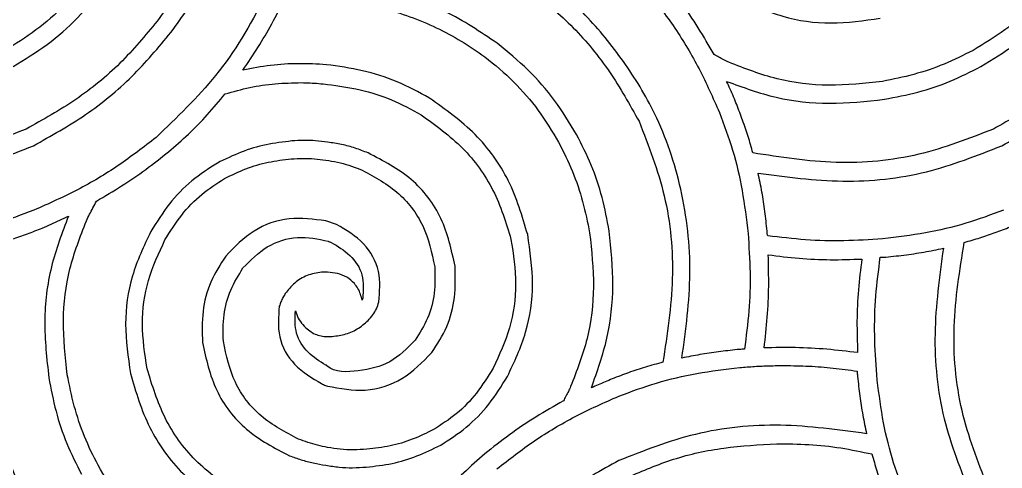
# Model space of a CAD drawing. Extents: x 0 to 371, y 0 to 260.
# Drawn here: x 257.6 to 301.25, y 208.7 to 228.61 of the extents above; entities that cross this region are included whole.
import ezdxf

# ---------------------------------------------------------------- set-up
doc = ezdxf.new("R2010")
doc.units = 0
doc.layers.add('Layer_1', color=7, linetype='CONTINUOUS')

msp = doc.modelspace()

# ---------------------------------------------------------------- linework, layer by layer
at = {"layer": 'Layer_1', "color": 7}
for points in [[(270.108571, 225.817947)], [(259.76812, 219.89531)], [(298.634993, 218.466457)], [(290.856666, 218.175519)], [(291.574957, 213.264191)], [(291.237005, 209.793085)]]:
    msp.add_lwpolyline(points, close=True, dxfattribs=at)
for points in [[(271.674375, 219.524791), (271.197913, 219.683437)], [(295.830515, 218.069582), (295.962807, 218.069582)], [(271.2775, 217.408124), (271.012917, 217.408124)], [(271.197913, 214.550418), (271.409792, 214.550418)]]:
    msp.add_lwpolyline(points, dxfattribs=at)
for points, knots in [([(270.033641, 233.600417), (269.55161, 232.239917), (268.618482, 229.606228), (266.482953, 226.087252), (264.580738, 224.26987), (263.657288, 223.387604)], [0, 0, 0, 0, 4.325799, 8.373985, 12.193381, 12.193381, 12.193381, 12.193381]), ([(265.588958, 231.775205), (265.413033, 231.393263), (265.063034, 230.633399), (264.433628, 229.552969), (263.950329, 228.881086), (263.709999, 228.546979)], [0, 0, 0, 0, 1.261102, 2.508929, 3.743202, 3.743202, 3.743202, 3.743202]), ([(264.318747, 228.044167), (264.574846, 228.395675), (265.08938, 229.101895), (265.752862, 230.24575), (266.118722, 231.051356), (266.303122, 231.457396)], [0, 0, 0, 0, 1.304167, 2.620229, 3.957614, 3.957614, 3.957614, 3.957614]), ([(260.694161, 230.531354), (260.336687, 230.092786), (259.626954, 229.222052), (258.339286, 228.128944), (257.002147, 227.261541), (255.636092, 226.616215), (254.286176, 226.153765), (253.354703, 225.967784), (252.888953, 225.87479)], [0, 0, 0, 0, 1.694336, 3.363942, 5.041931, 6.462934, 7.88643, 9.310004, 9.310004, 9.310004, 9.310004]), ([(287.020208, 213.598021), (287.191594, 214.850939), (287.532765, 217.345067), (287.10435, 221.052901), (286.031737, 224.240206), (284.472162, 226.781631), (282.793911, 228.859867), (281.445205, 229.994435), (280.775618, 230.557709)], [0, 0, 0, 0, 3.781588, 7.527836, 11.082466, 13.779271, 16.436178, 19.055791, 19.055791, 19.055791, 19.055791]), ([(303.741663, 230.531354), (303.383744, 230.093589), (302.673131, 229.224448), (301.391998, 228.119503), (300.436736, 227.540596), (299.95791, 227.250417)], [0, 0, 0, 0, 1.694337, 3.363945, 5.041935, 5.041935, 5.041935, 5.041935]), ([(278.818125, 227.568227), (278.068404, 228.067877), (276.563303, 229.07095), (273.968695, 229.989596), (272.159583, 230.209506), (271.250618, 230.319997)], [0, 0, 0, 0, 2.695811, 5.411971, 8.154737, 8.154737, 8.154737, 8.154737]), ([(288.448535, 227.065415), (288.219739, 227.465273), (287.764092, 228.261592), (286.989503, 229.389889), (286.426288, 230.099997), (286.146871, 230.452288)], [0, 0, 0, 0, 1.381656, 2.751576, 4.100342, 4.100342, 4.100342, 4.100342]), ([(257.307288, 226.536249), (257.819885, 226.847593), (258.843263, 227.46918), (260.205738, 228.66265), (260.970855, 229.589378), (261.35562, 230.055413)], [0, 0, 0, 0, 1.797007, 3.587655, 5.399073, 5.399073, 5.399073, 5.399073]), ([(280.326038, 229.923122), (280.965527, 229.385997), (282.251921, 228.305518), (283.865441, 226.330094), (284.696711, 224.847915), (285.114891, 224.102288)], [0, 0, 0, 0, 2.501839, 5.032693, 7.594724, 7.594724, 7.594724, 7.594724]), ([(285.459061, 229.923122), (285.884617, 229.370361), (286.739116, 228.26044), (287.819766, 226.439489), (288.396679, 225.148369), (288.686766, 224.499163)], [0, 0, 0, 0, 2.091605, 4.199856, 6.332056, 6.332056, 6.332056, 6.332056]), ([(300.30208, 226.536249), (300.814676, 226.847593), (301.838056, 227.469181), (303.200533, 228.66265), (303.965651, 229.589378), (304.350416, 230.055413)], [0, 0, 0, 0, 1.797008, 3.587658, 5.399077, 5.399077, 5.399077, 5.399077]), ([(267.520099, 226.377602), (267.744689, 226.710004), (268.196694, 227.37899), (268.809806, 228.433351), (269.18391, 229.160368), (269.372182, 229.526247)], [0, 0, 0, 0, 1.203234, 2.421602, 3.655967, 3.655967, 3.655967, 3.655967]), ([(271.197913, 229.526247), (272.046669, 229.420928), (273.736077, 229.211295), (276.134945, 228.326118), (278.080152, 227.172306), (279.562441, 225.882443), (280.675585, 224.612359), (281.253386, 223.655757), (281.543016, 223.176247)], [0, 0, 0, 0, 2.558737, 5.093043, 7.60685, 9.301099, 10.970518, 12.648395, 12.648395, 12.648395, 12.648395]), ([(289.53375, 229.578957), (290.177624, 229.275196), (291.473271, 228.663948), (293.657901, 228.362458), (295.100404, 228.572805), (295.830515, 228.679271)], [0, 0, 0, 0, 2.127628, 4.281359, 6.488658, 6.488658, 6.488658, 6.488658]), ([(263.709999, 228.546979), (263.177491, 227.906815), (262.103641, 226.615865), (260.121904, 225.008098), (258.636485, 224.176503), (257.889165, 223.758124)], [0, 0, 0, 0, 2.494016, 5.029417, 7.596492, 7.596492, 7.596492, 7.596492]), ([(306.678432, 228.546979), (306.141307, 227.90749), (305.060828, 226.621095), (303.085405, 225.007574), (301.603225, 224.176303), (300.857599, 223.758124)], [0, 0, 0, 0, 2.50184, 5.032695, 7.594725, 7.594725, 7.594725, 7.594725]), ([(258.206975, 223.017084), (258.994517, 223.456064), (260.557822, 224.327458), (262.629656, 226.025691), (263.759263, 227.37558), (264.318747, 228.044167)], [0, 0, 0, 0, 2.701851, 5.363294, 7.97507, 7.97507, 7.97507, 7.97507]), ([(301.228121, 223.017084), (302.015663, 223.456064), (303.578968, 224.327458), (305.6508, 226.025691), (306.780407, 227.37558), (307.33989, 228.044167)], [0, 0, 0, 0, 2.70185, 5.363292, 7.975068, 7.975068, 7.975068, 7.975068]), ([(282.336766, 223.519896), (282.02546, 224.032485), (281.403967, 225.055823), (280.210762, 226.418378), (279.284124, 227.183469), (278.818125, 227.568227)], [0, 0, 0, 0, 1.796933, 3.587416, 5.398731, 5.398731, 5.398731, 5.398731]), ([(289.109993, 226.721251), (289.032756, 226.757913), (288.880611, 226.830132), (288.664138, 226.952573), (288.519616, 227.028213), (288.448535, 227.065415)], [0, 0, 0, 0, 0.256404, 0.505074, 0.745761, 0.745761, 0.745761, 0.745761]), ([(299.95791, 227.250417), (299.530525, 227.037313), (298.679849, 226.613146), (297.327171, 226.154994), (296.400017, 225.96819), (295.936455, 225.87479)], [0, 0, 0, 0, 1.431633, 2.849559, 4.267394, 4.267394, 4.267394, 4.267394]), ([(271.224266, 226.61583), (270.810235, 226.638792), (269.983544, 226.68464), (268.740588, 226.605004), (267.927189, 226.453451), (267.520099, 226.377602)], [0, 0, 0, 0, 1.243343, 2.482573, 3.724182, 3.724182, 3.724182, 3.724182]), ([(275.801769, 225.133751), (275.32927, 225.391519), (274.383166, 225.907659), (272.829066, 226.393592), (271.759716, 226.541679), (271.224266, 226.61583)], [0, 0, 0, 0, 1.611957, 3.227688, 4.848112, 4.848112, 4.848112, 4.848112]), ([(295.936455, 225.87479), (295.138246, 225.787605), (293.573085, 225.616649), (291.234567, 225.892283), (289.812515, 226.44714), (289.109993, 226.721251)], [0, 0, 0, 0, 2.404861, 4.715548, 6.971613, 6.971613, 6.971613, 6.971613]), ([(296.016041, 225.08104), (296.514401, 225.176148), (297.508659, 225.365895), (298.953187, 225.847949), (299.852563, 226.306874), (300.30208, 226.536249)], [0, 0, 0, 0, 1.521204, 3.034896, 4.547432, 4.547432, 4.547432, 4.547432]), ([(266.726349, 225.319269), (267.089296, 225.420923), (267.819645, 225.625479), (268.955251, 225.793678), (269.72264, 225.809826), (270.108571, 225.817947)], [0, 0, 0, 0, 1.130074, 2.274022, 3.431383, 3.431383, 3.431383, 3.431383]), ([(270.108571, 225.817947), (270.238224, 225.81517), (270.498068, 225.809605), (270.888046, 225.784466), (271.147509, 225.756506), (271.2775, 225.742499)], [0, 0, 0, 0, 0.389022, 0.779657, 1.171862, 1.171862, 1.171862, 1.171862]), ([(271.2775, 225.742499), (271.760632, 225.67723), (272.72826, 225.546509), (274.135498, 225.094766), (274.998397, 224.627579), (275.431247, 224.393227)], [0, 0, 0, 0, 1.460967, 2.926054, 4.400678, 4.400678, 4.400678, 4.400678]), ([(290.168326, 222.69979), (290.101711, 222.944692), (289.969036, 223.432457), (289.719024, 224.143601), (289.501801, 224.727988), (289.315518, 225.189073), (289.162685, 225.531873), (289.057396, 225.760241), (289.004583, 225.87479)], [0, 0, 0, 0, 0.76115, 1.515967, 2.260166, 2.631579, 3.007586, 3.386003, 3.386003, 3.386003, 3.386003]), ([(289.004583, 225.87479), (289.731649, 225.60951), (291.202022, 225.073024), (293.598112, 224.817985), (295.199948, 224.992254), (296.016041, 225.08104)], [0, 0, 0, 0, 2.315932, 4.683594, 7.142714, 7.142714, 7.142714, 7.142714]), ([(264.21281, 222.752501), (264.510275, 223.00936), (265.111019, 223.528099), (265.948579, 224.38908), (266.46596, 225.007851), (266.726349, 225.319269)], [0, 0, 0, 0, 1.17867, 2.380381, 3.597986, 3.597986, 3.597986, 3.597986]), ([(280.167394, 219.075205), (279.925332, 219.892284), (279.443013, 221.520347), (277.902916, 223.636795), (276.50825, 224.63042), (275.801769, 225.133751)], [0, 0, 0, 0, 2.544135, 5.069289, 7.661578, 7.661578, 7.661578, 7.661578]), ([(275.431247, 224.393227), (276.072976, 223.929556), (277.340386, 223.013809), (278.746581, 221.086396), (279.199437, 219.60541), (279.426349, 218.863332)], [0, 0, 0, 0, 2.366487, 4.673791, 6.990992, 6.990992, 6.990992, 6.990992]), ([(288.686766, 224.499163), (288.892536, 223.944683), (289.312048, 222.814241), (289.730715, 221.010514), (289.880487, 219.764346), (289.956977, 219.127916)], [0, 0, 0, 0, 1.773057, 3.614801, 5.537177, 5.537177, 5.537177, 5.537177]), ([(285.114891, 224.102288), (285.537675, 223.016633), (286.409542, 220.777791), (286.744404, 217.095642), (286.364118, 214.643788), (286.173224, 213.413019)], [0, 0, 0, 0, 3.483767, 7.18423, 10.91404, 10.91404, 10.91404, 10.91404]), ([(257.889165, 223.758124), (256.799607, 223.335439), (254.558266, 222.46593), (250.87712, 222.128112), (248.429223, 222.508727), (247.200412, 222.69979)], [0, 0, 0, 0, 3.494783, 7.189148, 10.912982, 10.912982, 10.912982, 10.912982]), ([(300.857599, 223.758124), (299.767994, 223.335439), (297.526524, 222.465915), (293.845207, 222.128113), (291.397182, 222.508729), (290.168326, 222.69979)], [0, 0, 0, 0, 3.49491, 7.189524, 10.913492, 10.913492, 10.913492, 10.913492]), ([(263.657288, 223.387604), (263.106445, 222.962192), (262.000451, 222.10804), (260.181724, 221.022576), (258.886825, 220.449239), (258.23333, 220.159894)], [0, 0, 0, 0, 2.086879, 4.19008, 6.332929, 6.332929, 6.332929, 6.332929]), ([(269.69, 223.228957), (269.306138, 223.185234), (268.539996, 223.097969), (267.42448, 222.760875), (266.730943, 222.420908), (266.382708, 222.250205)], [0, 0, 0, 0, 1.157449, 2.310129, 3.4726, 3.4726, 3.4726, 3.4726]), ([(271.2775, 223.176247), (271.101396, 223.199091), (270.750217, 223.244645), (270.218749, 223.266259), (269.866289, 223.241394), (269.69, 223.228957)], [0, 0, 0, 0, 0.532637, 1.062163, 1.592043, 1.592043, 1.592043, 1.592043]), ([(273.076349, 222.69979), (272.886918, 222.774114), (272.50432, 222.924226), (271.900714, 223.082074), (271.486543, 223.144659), (271.2775, 223.176247)], [0, 0, 0, 0, 0.610115, 1.232265, 1.866288, 1.866288, 1.866288, 1.866288]), ([(281.543016, 223.176247), (281.756156, 222.748815), (282.180418, 221.898003), (282.638837, 220.545182), (282.825729, 219.617881), (282.919166, 219.154271)], [0, 0, 0, 0, 1.431813, 2.850058, 4.268054, 4.268054, 4.268054, 4.268054]), ([(283.791974, 219.233852), (283.696866, 219.732212), (283.50712, 220.726472), (283.025065, 222.171002), (282.56614, 223.070379), (282.336766, 223.519896)], [0, 0, 0, 0, 1.521205, 3.0349, 4.547437, 4.547437, 4.547437, 4.547437]), ([(247.359058, 221.800104), (248.612438, 221.633786), (251.10788, 221.302653), (254.836969, 221.690197), (257.105737, 222.583489), (258.206975, 223.017084)], [0, 0, 0, 0, 3.786908, 7.53962, 11.079255, 11.079255, 11.079255, 11.079255]), ([(261.011455, 220.556769), (261.386207, 220.780369), (262.131659, 221.225152), (263.207674, 221.949007), (263.878886, 222.485565), (264.21281, 222.752501)], [0, 0, 0, 0, 1.309137, 2.604125, 3.886201, 3.886201, 3.886201, 3.886201]), ([(276.93916, 217.672707), (276.782717, 218.396951), (276.471546, 219.837501), (275.068451, 221.668985), (273.746988, 222.352771), (273.076349, 222.69979)], [0, 0, 0, 0, 2.205182, 4.386197, 6.633614, 6.633614, 6.633614, 6.633614]), ([(290.406557, 221.800104), (291.657662, 221.633665), (294.146631, 221.30255), (297.866971, 221.69096), (300.129192, 222.583507), (301.228121, 223.017084)], [0, 0, 0, 0, 3.780105, 7.520207, 11.053381, 11.053381, 11.053381, 11.053381]), ([(266.382708, 222.250205), (265.994326, 222.00141), (265.203707, 221.494944), (264.199515, 220.451792), (263.682503, 219.627509), (263.41906, 219.207497)], [0, 0, 0, 0, 1.38048, 2.810204, 4.2956, 4.2956, 4.2956, 4.2956]), ([(266.699997, 221.561876), (267.012935, 221.715093), (267.635608, 222.019961), (268.636743, 222.31362), (269.321154, 222.394697), (269.663118, 222.435207)], [0, 0, 0, 0, 1.044138, 2.077591, 3.109589, 3.109589, 3.109589, 3.109589]), ([(269.663118, 222.435207), (269.836843, 222.442159), (270.180373, 222.455907), (270.693879, 222.446529), (271.030247, 222.403797), (271.197913, 222.382497)], [0, 0, 0, 0, 0.521619, 1.031471, 1.538189, 1.538189, 1.538189, 1.538189]), ([(271.197913, 222.382497), (271.371842, 222.35268), (271.716566, 222.293584), (272.221186, 222.161329), (272.544967, 222.043942), (272.705827, 221.985622)], [0, 0, 0, 0, 0.52926, 1.048985, 1.562131, 1.562131, 1.562131, 1.562131]), ([(272.705827, 221.985622), (273.281954, 221.682647), (274.418955, 221.084717), (275.641725, 219.514348), (275.907059, 218.269874), (276.04, 217.646352)], [0, 0, 0, 0, 1.939424, 3.827502, 5.723392, 5.723392, 5.723392, 5.723392]), ([(290.803432, 219.233852), (290.773462, 219.524498), (290.713765, 220.103445), (290.582964, 220.960198), (290.464972, 221.52198), (290.406557, 221.800104)], [0, 0, 0, 0, 0.876497, 1.745927, 2.598393, 2.598393, 2.598393, 2.598393]), ([(264.054163, 218.836977), (264.289533, 219.21477), (264.750788, 219.955131), (265.647063, 220.890493), (266.353828, 221.341148), (266.699997, 221.561876)], [0, 0, 0, 0, 1.333601, 2.613455, 3.8421, 3.8421, 3.8421, 3.8421]), ([(260.56187, 219.683437), (260.607845, 219.780826), (260.700548, 219.977197), (260.853569, 220.266818), (260.958681, 220.459851), (261.011455, 220.556769)], [0, 0, 0, 0, 0.323045, 0.65138, 0.982455, 0.982455, 0.982455, 0.982455]), ([(258.23333, 220.159894), (257.685181, 219.953927), (256.56406, 219.532666), (254.768515, 219.115636), (253.525011, 218.96615), (252.888953, 218.889687)], [0, 0, 0, 0, 1.75538, 3.590254, 5.511553, 5.511553, 5.511553, 5.511553]), ([(301.307708, 220.159894), (300.753227, 219.954123), (299.622784, 219.534612), (297.819054, 219.115948), (296.572886, 218.966177), (295.936455, 218.889687)], [0, 0, 0, 0, 1.773058, 3.614803, 5.537181, 5.537181, 5.537181, 5.537181]), ([(256.566249, 218.67833), (256.799974, 218.743023), (257.263075, 218.871205), (257.940502, 219.108105), (258.516676, 219.326828), (258.994861, 219.530143), (259.380442, 219.712182), (259.63811, 219.833898), (259.76812, 219.89531)], [0, 0, 0, 0, 0.727343, 1.441154, 2.15188, 2.576009, 2.999573, 3.430935, 3.430935, 3.430935, 3.430935]), ([(259.76812, 219.89531), (259.485261, 219.155357), (258.912481, 217.656973), (258.620574, 215.203173), (258.802304, 213.560947), (258.894788, 212.725205)], [0, 0, 0, 0, 2.37061, 4.800411, 7.318356, 7.318356, 7.318356, 7.318356]), ([(259.714894, 212.857497), (259.627737, 213.655665), (259.456839, 215.220717), (259.732822, 217.559044), (260.287728, 218.980962), (260.56187, 219.683437)], [0, 0, 0, 0, 2.404717, 4.715186, 6.971166, 6.971166, 6.971166, 6.971166]), ([(271.197913, 219.683437), (270.654245, 219.756299), (269.56092, 219.902825), (267.922284, 219.333048), (267.144821, 218.528216), (266.752702, 218.122292)], [0, 0, 0, 0, 1.63115, 3.280269, 4.958383, 4.958383, 4.958383, 4.958383]), ([(299.561035, 218.731041), (299.794751, 218.795756), (300.257836, 218.923984), (300.935399, 219.160549), (301.512828, 219.381007), (301.995307, 219.583219), (302.383053, 219.760816), (302.637107, 219.886019), (302.762916, 219.948021)], [0, 0, 0, 0, 0.727345, 1.44116, 2.151888, 2.58143, 3.010336, 3.431095, 3.431095, 3.431095, 3.431095]), ([(263.41906, 219.207497), (263.115299, 218.563577), (262.504031, 217.267799), (262.202565, 215.082995), (262.412911, 213.640363), (262.519374, 212.910207)], [0, 0, 0, 0, 2.127754, 4.281735, 6.489169, 6.489169, 6.489169, 6.489169]), ([(273.552811, 216.085207), (273.592956, 216.543211), (273.674231, 217.47044), (272.935351, 218.7842), (272.103109, 219.272988), (271.674375, 219.524791)], [0, 0, 0, 0, 1.356337, 2.745906, 4.222352, 4.222352, 4.222352, 4.222352]), ([(282.998224, 212.275104), (283.256317, 213.002018), (283.777571, 214.470116), (284.034284, 216.844115), (283.873493, 218.429891), (283.791974, 219.233852)], [0, 0, 0, 0, 2.3088, 4.662928, 7.08374, 7.08374, 7.08374, 7.08374]), ([(290.829785, 219.021979), (290.822711, 219.045995), (290.809305, 219.091516), (290.803314, 219.163135), (290.803392, 219.20967), (290.803432, 219.233852)], [0, 0, 0, 0, 0.074913, 0.141994, 0.214569, 0.214569, 0.214569, 0.214569]), ([(263.260413, 213.12208), (263.159204, 213.782399), (262.959052, 215.088247), (263.230962, 217.07078), (263.780581, 218.249999), (264.054163, 218.836977)], [0, 0, 0, 0, 1.997914, 3.95108, 5.886882, 5.886882, 5.886882, 5.886882]), ([(267.520099, 217.593126), (267.856498, 217.935503), (268.523851, 218.614714), (269.933916, 219.066867), (270.850661, 218.877409), (271.303852, 218.783751)], [0, 0, 0, 0, 1.427193, 2.831282, 4.203987, 4.203987, 4.203987, 4.203987]), ([(271.303852, 218.783751), (271.314982, 218.776515), (271.339654, 218.760475), (271.387261, 218.751632), (271.419085, 218.738226), (271.436144, 218.731041)], [0, 0, 0, 0, 0.039476, 0.087505, 0.142997, 0.142997, 0.142997, 0.142997]), ([(271.436144, 218.731041), (271.727165, 218.558937), (272.312487, 218.212791), (272.921318, 217.299468), (272.866003, 216.597647), (272.838118, 216.243854)], [0, 0, 0, 0, 1.01099, 2.033379, 3.072703, 3.072703, 3.072703, 3.072703]), ([(279.426349, 218.863332), (279.527558, 218.203013), (279.727711, 216.897166), (279.455801, 214.914633), (278.906182, 213.735413), (278.632599, 213.148435)], [0, 0, 0, 0, 1.997914, 3.95108, 5.886882, 5.886882, 5.886882, 5.886882]), ([(279.267705, 212.777916), (279.571466, 213.421836), (280.182734, 214.717613), (280.484203, 216.902417), (280.273856, 218.345049), (280.167394, 219.075205)], [0, 0, 0, 0, 2.127754, 4.281735, 6.489169, 6.489169, 6.489169, 6.489169]), ([(282.919166, 219.154271), (283.006323, 218.356103), (283.17722, 216.79105), (282.901231, 214.452724), (282.346325, 213.030806), (282.072182, 212.32833)], [0, 0, 0, 0, 2.404717, 4.715186, 6.971166, 6.971166, 6.971166, 6.971166]), ([(289.956977, 219.127916), (289.995811, 218.549455), (290.072922, 217.400824), (290.021647, 215.681939), (289.872493, 214.555139), (289.798333, 213.994896)], [0, 0, 0, 0, 1.738717, 3.452514, 5.147216, 5.147216, 5.147216, 5.147216]), ([(295.936455, 218.889687), (295.36417, 218.850819), (294.22406, 218.773385), (292.515015, 218.820339), (291.389865, 218.954965), (290.829785, 219.021979)], [0, 0, 0, 0, 1.7202, 3.426996, 5.118723, 5.118723, 5.118723, 5.118723]), ([(300.593015, 207.909479), (300.164989, 209.012167), (299.283681, 211.282603), (298.963486, 215.012699), (299.36147, 217.489219), (299.561035, 218.731041)], [0, 0, 0, 0, 3.536436, 7.281531, 11.048228, 11.048228, 11.048228, 11.048228]), ([(257.598227, 207.856769), (257.1702, 208.959456), (256.288893, 211.229893), (255.9687, 214.959988), (256.366684, 217.436509), (256.566249, 218.67833)], [0, 0, 0, 0, 3.536436, 7.28153, 11.048228, 11.048228, 11.048228, 11.048228]), ([(295.962807, 218.069582), (296.268489, 218.099423), (296.873576, 218.158493), (297.765618, 218.289548), (298.347707, 218.407997), (298.634993, 218.466457)], [0, 0, 0, 0, 0.921337, 1.823759, 2.70317, 2.70317, 2.70317, 2.70317]), ([(298.634993, 218.466457), (298.45997, 217.204332), (298.111356, 214.690401), (298.49068, 210.919131), (299.406561, 208.628098), (299.8525, 207.512604)], [0, 0, 0, 0, 3.816467, 7.60173, 11.193644, 11.193644, 11.193644, 11.193644]), ([(266.752702, 218.122292), (266.510698, 217.748533), (266.023868, 216.996656), (265.682296, 215.658883), (265.708146, 214.747736), (265.72125, 214.285834)], [0, 0, 0, 0, 1.329543, 2.674589, 4.057533, 4.057533, 4.057533, 4.057533]), ([(290.671141, 214.048122), (290.724191, 214.500329), (290.830737, 215.40855), (290.888145, 216.787651), (290.867201, 217.711068), (290.856666, 218.175519)], [0, 0, 0, 0, 1.365589, 2.742677, 4.136221, 4.136221, 4.136221, 4.136221]), ([(290.856666, 218.175519), (291.311122, 218.120872), (292.22567, 218.010901), (293.613747, 217.942151), (294.543688, 217.974011), (295.010413, 217.990001)], [0, 0, 0, 0, 1.373005, 2.763034, 4.163597, 4.163597, 4.163597, 4.163597]), ([(295.010413, 217.990001), (294.955799, 217.535544), (294.845893, 216.620995), (294.777471, 215.232908), (294.809394, 214.302974), (294.825416, 213.836249)], [0, 0, 0, 0, 1.372991, 2.763011, 4.163579, 4.163579, 4.163579, 4.163579]), ([(295.671871, 212.857497), (295.633097, 213.440839), (295.55571, 214.605078), (295.607309, 216.35019), (295.756388, 217.49857), (295.830515, 218.069582)], [0, 0, 0, 0, 1.753317, 3.499288, 5.226039, 5.226039, 5.226039, 5.226039]), ([(266.647292, 214.33906), (266.63949, 214.731184), (266.624098, 215.504798), (266.922708, 216.632624), (267.32225, 217.275019), (267.520099, 217.593126)], [0, 0, 0, 0, 1.173349, 2.314882, 3.43466, 3.43466, 3.43466, 3.43466]), ([(271.012917, 217.408124), (270.79289, 217.37086), (270.36155, 217.297809), (269.791779, 216.955615), (269.528949, 216.621508), (269.398535, 216.455727)], [0, 0, 0, 0, 0.665635, 1.304909, 1.934513, 1.934513, 1.934513, 1.934513]), ([(272.468125, 216.905312), (272.361012, 217.006148), (272.146426, 217.20816), (271.720314, 217.360953), (271.426207, 217.392283), (271.2775, 217.408124)], [0, 0, 0, 0, 0.437287, 0.876048, 1.324793, 1.324793, 1.324793, 1.324793]), ([(276.04, 217.646352), (276.049428, 217.254447), (276.068019, 216.481664), (275.778922, 215.348348), (275.369871, 214.709257), (275.166663, 214.391771)], [0, 0, 0, 0, 1.173339, 2.313662, 3.439382, 3.439382, 3.439382, 3.439382]), ([(275.907708, 213.836249), (276.149712, 214.210008), (276.636542, 214.961886), (276.978114, 216.299659), (276.952264, 217.210805), (276.93916, 217.672707)], [0, 0, 0, 0, 1.329543, 2.674589, 4.057533, 4.057533, 4.057533, 4.057533]), ([(272.811766, 216.164789), (272.790494, 216.253006), (272.747738, 216.430324), (272.636739, 216.684839), (272.524527, 216.831563), (272.468125, 216.905312)], [0, 0, 0, 0, 0.272093, 0.546908, 0.824643, 0.824643, 0.824643, 0.824643]), ([(269.398535, 216.455727), (269.362945, 216.398492), (269.290016, 216.281209), (269.19947, 216.095704), (269.15547, 215.964414), (269.133952, 215.900205)], [0, 0, 0, 0, 0.202151, 0.414237, 0.617239, 0.617239, 0.617239, 0.617239]), ([(272.838118, 216.243854), (272.836384, 216.234862), (272.83279, 216.216232), (272.817094, 216.192411), (272.8135, 216.17378), (272.811766, 216.164789)], [0, 0, 0, 0, 0.027249, 0.056458, 0.083706, 0.083706, 0.083706, 0.083706]), ([(269.133952, 215.900205), (269.093846, 215.442192), (269.012648, 214.514903), (269.751845, 213.201229), (270.584151, 212.712429), (271.012917, 212.460622)], [0, 0, 0, 0, 1.356338, 2.74603, 4.222587, 4.222587, 4.222587, 4.222587]), ([(271.197913, 213.280727), (270.923861, 213.45196), (270.369962, 213.798045), (269.799563, 214.675926), (269.83223, 215.349763), (269.848644, 215.688332)], [0, 0, 0, 0, 0.966041, 1.952506, 2.948682, 2.948682, 2.948682, 2.948682]), ([(269.848644, 215.688332), (269.885437, 215.577204), (269.959051, 215.354865), (270.17042, 215.071158), (270.344188, 214.917974), (270.430516, 214.841872)], [0, 0, 0, 0, 0.349322, 0.698903, 1.044037, 1.044037, 1.044037, 1.044037]), ([(273.076349, 215.265102), (273.149907, 215.345299), (273.294419, 215.502854), (273.459132, 215.781105), (273.521439, 215.983367), (273.552811, 216.085207)], [0, 0, 0, 0, 0.326005, 0.64047, 0.959377, 0.959377, 0.959377, 0.959377]), ([(271.409792, 214.550418), (271.614253, 214.573607), (272.024674, 214.620157), (272.609678, 214.855994), (272.921209, 215.129098), (273.076349, 215.265102)], [0, 0, 0, 0, 0.616157, 1.236827, 1.852533, 1.852533, 1.852533, 1.852533]), ([(270.430516, 214.841872), (270.504284, 214.787063), (270.651772, 214.677482), (270.918735, 214.586449), (271.103653, 214.562583), (271.197913, 214.550418)], [0, 0, 0, 0, 0.274314, 0.548452, 0.833485, 0.833485, 0.833485, 0.833485]), ([(275.166663, 214.391771), (274.812041, 214.029063), (274.109068, 213.310063), (272.701265, 212.995192), (271.596083, 212.942111), (271.239747, 213.26417), (271.223062, 213.275956), (271.206634, 213.279073), (271.197913, 213.280727)], [0, 0, 0, 0, 1.479969, 2.93376, 4.343007, 4.353365, 4.376627, 4.402953, 4.402953, 4.402953, 4.402953]), ([(265.72125, 214.285834), (265.879656, 213.56133), (266.194868, 212.119631), (267.602147, 210.294887), (268.918182, 209.60687), (269.584061, 209.258751)], [0, 0, 0, 0, 2.206856, 4.391447, 6.628865, 6.628865, 6.628865, 6.628865]), ([(269.980936, 209.999791), (269.404843, 210.30276), (268.267922, 210.900671), (267.045437, 212.471129), (266.780192, 213.715548), (266.647292, 214.33906)], [0, 0, 0, 0, 1.939307, 3.82723, 5.723081, 5.723081, 5.723081, 5.723081]), ([(289.480516, 213.968541), (289.200984, 213.938746), (288.646447, 213.87964), (287.826207, 213.752591), (287.287412, 213.649264), (287.020208, 213.598021)], [0, 0, 0, 0, 0.843254, 1.672854, 2.489053, 2.489053, 2.489053, 2.489053]), ([(289.798333, 213.994896), (289.762969, 213.99326), (289.692038, 213.989978), (289.586811, 213.973458), (289.51588, 213.970177), (289.480516, 213.968541)], [0, 0, 0, 0, 0.106136, 0.212879, 0.319015, 0.319015, 0.319015, 0.319015]), ([(294.825416, 213.836249), (294.370881, 213.890957), (293.456059, 214.001066), (292.068354, 214.074679), (291.13797, 214.056995), (290.671141, 214.048122)], [0, 0, 0, 0, 1.373244, 2.763867, 4.164315, 4.164315, 4.164315, 4.164315]), ([(271.2775, 212.354685), (271.835362, 212.246349), (272.959038, 212.028131), (274.680209, 212.586743), (275.495526, 213.416677), (275.907708, 213.836249)], [0, 0, 0, 0, 1.686344, 3.396727, 5.145496, 5.145496, 5.145496, 5.145496]), ([(267.255516, 207.592186), (266.613148, 208.051257), (265.341222, 208.960244), (263.940661, 210.894264), (263.48751, 212.378338), (263.260413, 213.12208)], [0, 0, 0, 0, 2.359117, 4.671186, 6.993906, 6.993906, 6.993906, 6.993906]), ([(278.632599, 213.148435), (278.397222, 212.770605), (277.935942, 212.030152), (277.039747, 211.094544), (276.332941, 210.643789), (275.986766, 210.423021)], [0, 0, 0, 0, 1.333712, 2.613745, 3.842465, 3.842465, 3.842465, 3.842465]), ([(286.173224, 213.413019), (285.913639, 213.341109), (285.401284, 213.199178), (284.649769, 212.954815), (284.164816, 212.765757), (283.924266, 212.671979)], [0, 0, 0, 0, 0.808048, 1.594884, 2.369315, 2.369315, 2.369315, 2.369315]), ([(284.215201, 211.904584), (284.769683, 212.110354), (285.900125, 212.529866), (287.703855, 212.94853), (288.950023, 213.098301), (289.586455, 213.174791)], [0, 0, 0, 0, 1.773058, 3.614803, 5.537181, 5.537181, 5.537181, 5.537181]), ([(289.586455, 213.174791), (289.807864, 213.192647), (290.249863, 213.228295), (290.913085, 213.258185), (291.35467, 213.262192), (291.574957, 213.264191)], [0, 0, 0, 0, 0.666355, 1.330241, 1.991098, 1.991098, 1.991098, 1.991098]), ([(291.574957, 213.264191), (291.939252, 213.25872), (292.663422, 213.247846), (293.73999, 213.166019), (294.44745, 213.065852), (294.798535, 213.016144)], [0, 0, 0, 0, 1.092871, 2.172478, 3.236061, 3.236061, 3.236061, 3.236061]), ([(258.894788, 212.725205), (258.989901, 212.226802), (259.179662, 211.232423), (259.661669, 209.787706), (260.120618, 208.888206), (260.349997, 208.438646)], [0, 0, 0, 0, 1.521336, 3.035266, 4.547924, 4.547924, 4.547924, 4.547924]), ([(264.371457, 205.052289), (263.932933, 205.409718), (263.062328, 206.119325), (261.969392, 207.406825), (261.102121, 208.743905), (260.456703, 210.110022), (259.993993, 211.460081), (259.807925, 212.3917), (259.714894, 212.857497)], [0, 0, 0, 0, 1.694147, 3.363403, 5.041207, 6.462388, 7.886199, 9.309933, 9.309933, 9.309933, 9.309933]), ([(262.519374, 212.910207), (262.761442, 212.09309), (263.243781, 210.464926), (264.783794, 208.34825), (266.178505, 207.354518), (266.884993, 206.851146)], [0, 0, 0, 0, 2.54426, 5.069614, 7.661986, 7.661986, 7.661986, 7.661986]), ([(276.304583, 209.735207), (276.692927, 209.983997), (277.483452, 210.49044), (278.487386, 211.533673), (279.004302, 212.357911), (279.267705, 212.777916)], [0, 0, 0, 0, 1.380368, 2.809915, 4.295235, 4.295235, 4.295235, 4.295235]), ([(283.924266, 212.671979), (283.818722, 212.627971), (283.609303, 212.54065), (283.299962, 212.409839), (283.097709, 212.319527), (282.998224, 212.275104)], [0, 0, 0, 0, 0.343054, 0.680691, 1.007541, 1.007541, 1.007541, 1.007541]), ([(294.798535, 213.016144), (294.80021, 212.989595), (294.803576, 212.936244), (294.820375, 212.857816), (294.823741, 212.804464), (294.825416, 212.777916)], [0, 0, 0, 0, 0.079707, 0.160179, 0.239886, 0.239886, 0.239886, 0.239886]), ([(294.825416, 212.777916), (294.855275, 212.489529), (294.914554, 211.917004), (295.046536, 211.069212), (295.163962, 210.513874), (295.222291, 210.238019)], [0, 0, 0, 0, 0.869707, 1.726597, 2.572364, 2.572364, 2.572364, 2.572364]), ([(296.942083, 207.486249), (296.736312, 208.04073), (296.3168, 209.171171), (295.898133, 210.974899), (295.748361, 212.221066), (295.671871, 212.857497)], [0, 0, 0, 0, 1.773057, 3.614801, 5.537177, 5.537177, 5.537177, 5.537177]), ([(271.012917, 212.460622), (271.041222, 212.444608), (271.098023, 212.412473), (271.188916, 212.382756), (271.248762, 212.363792), (271.2775, 212.354685)], [0, 0, 0, 0, 0.097318, 0.195289, 0.285792, 0.285792, 0.285792, 0.285792]), ([(282.072182, 212.32833), (282.042067, 212.257172), (281.980835, 212.11249), (281.865583, 211.905389), (281.79179, 211.763948), (281.754894, 211.693227)], [0, 0, 0, 0, 0.231633, 0.470967, 0.710303, 0.710303, 0.710303, 0.710303]), ([(278.791243, 208.676874), (279.342086, 209.102286), (280.448081, 209.956438), (282.266807, 211.041902), (283.561706, 211.615239), (284.215201, 211.904584)], [0, 0, 0, 0, 2.086879, 4.19008, 6.332929, 6.332929, 6.332929, 6.332929]), ([(281.754894, 211.693227), (281.344646, 211.458833), (280.527182, 210.991777), (279.351791, 210.215972), (278.62423, 209.630005), (278.262076, 209.338332)], [0, 0, 0, 0, 1.417397, 2.824316, 4.218705, 4.218705, 4.218705, 4.218705]), ([(295.222291, 210.238019), (293.951622, 210.413062), (291.422808, 210.761424), (287.636754, 210.389874), (285.333839, 209.486303), (284.215201, 209.047394)], [0, 0, 0, 0, 3.842013, 7.646159, 11.23946, 11.23946, 11.23946, 11.23946]), ([(271.2775, 209.629271), (271.129646, 209.659078), (270.835287, 209.718421), (270.403323, 209.846854), (270.121895, 209.948753), (269.980936, 209.999791)], [0, 0, 0, 0, 0.452298, 0.900467, 1.3502, 1.3502, 1.3502, 1.3502]), ([(275.986766, 210.423021), (275.675806, 210.269878), (275.057178, 209.965212), (274.056272, 209.669635), (273.369607, 209.590218), (273.023644, 209.550205)], [0, 0, 0, 0, 1.038733, 2.066476, 3.11009, 3.11009, 3.11009, 3.11009]), ([(273.023644, 209.550205), (272.823863, 209.537807), (272.430176, 209.513374), (271.844782, 209.538495), (271.465203, 209.599235), (271.2775, 209.629271)], [0, 0, 0, 0, 0.600282, 1.182908, 1.752868, 1.752868, 1.752868, 1.752868]), ([(272.997292, 208.756455), (273.381153, 208.800178), (274.147295, 208.887444), (275.262811, 209.224537), (275.956348, 209.564505), (276.304583, 209.735207)], [0, 0, 0, 0, 1.157449, 2.310129, 3.4726, 3.4726, 3.4726, 3.4726]), ([(284.612076, 208.306354), (285.282696, 208.593397), (286.657358, 209.181787), (288.901559, 209.6652), (290.451247, 209.750058), (291.237005, 209.793085)], [0, 0, 0, 0, 2.184859, 4.478604, 6.837891, 6.837891, 6.837891, 6.837891]), ([(291.237005, 209.793085), (291.712838, 209.78883), (292.662899, 209.780334), (294.077463, 209.631457), (295.000726, 209.435706), (295.459993, 209.338332)], [0, 0, 0, 0, 1.427122, 2.849432, 4.257244, 4.257244, 4.257244, 4.257244]), ([(269.584061, 209.258751), (269.756174, 209.198603), (270.104807, 209.076768), (270.643215, 208.930373), (271.012753, 208.867183), (271.197913, 208.835521)], [0, 0, 0, 0, 0.546912, 1.107828, 1.671121, 1.671121, 1.671121, 1.671121]), ([(278.262076, 209.338332), (277.947177, 209.063965), (277.31258, 208.511051), (276.428391, 207.599171), (275.887552, 206.942388), (275.616243, 206.612918)], [0, 0, 0, 0, 1.252638, 2.524357, 3.804463, 3.804463, 3.804463, 3.804463]), ([(295.459993, 209.338332), (295.531967, 209.086991), (295.674848, 208.58803), (295.91662, 207.847965), (296.088458, 207.360392), (296.174685, 207.115729)], [0, 0, 0, 0, 0.784274, 1.556936, 2.335174, 2.335174, 2.335174, 2.335174]), ([(271.197913, 208.835521), (271.394154, 208.805522), (271.788968, 208.745169), (272.391944, 208.719475), (272.794861, 208.744089), (272.997292, 208.756455)], [0, 0, 0, 0, 0.595283, 1.197641, 1.805837, 1.805837, 1.805837, 1.805837]), ([(284.215201, 209.047394), (283.42802, 208.609636), (281.865303, 207.740597), (279.819306, 206.021623), (278.34148, 204.390415), (277.336627, 202.959644), (276.668338, 201.819479), (276.303129, 201.013374), (276.119057, 200.607082)], [0, 0, 0, 0, 2.696804, 5.35371, 7.973322, 9.277489, 10.593552, 11.930936, 11.930936, 11.930936, 11.930936])]:
    msp.add_open_spline(points, degree=3, knots=knots, dxfattribs=at)

doc.saveas('drawing.dxf')
